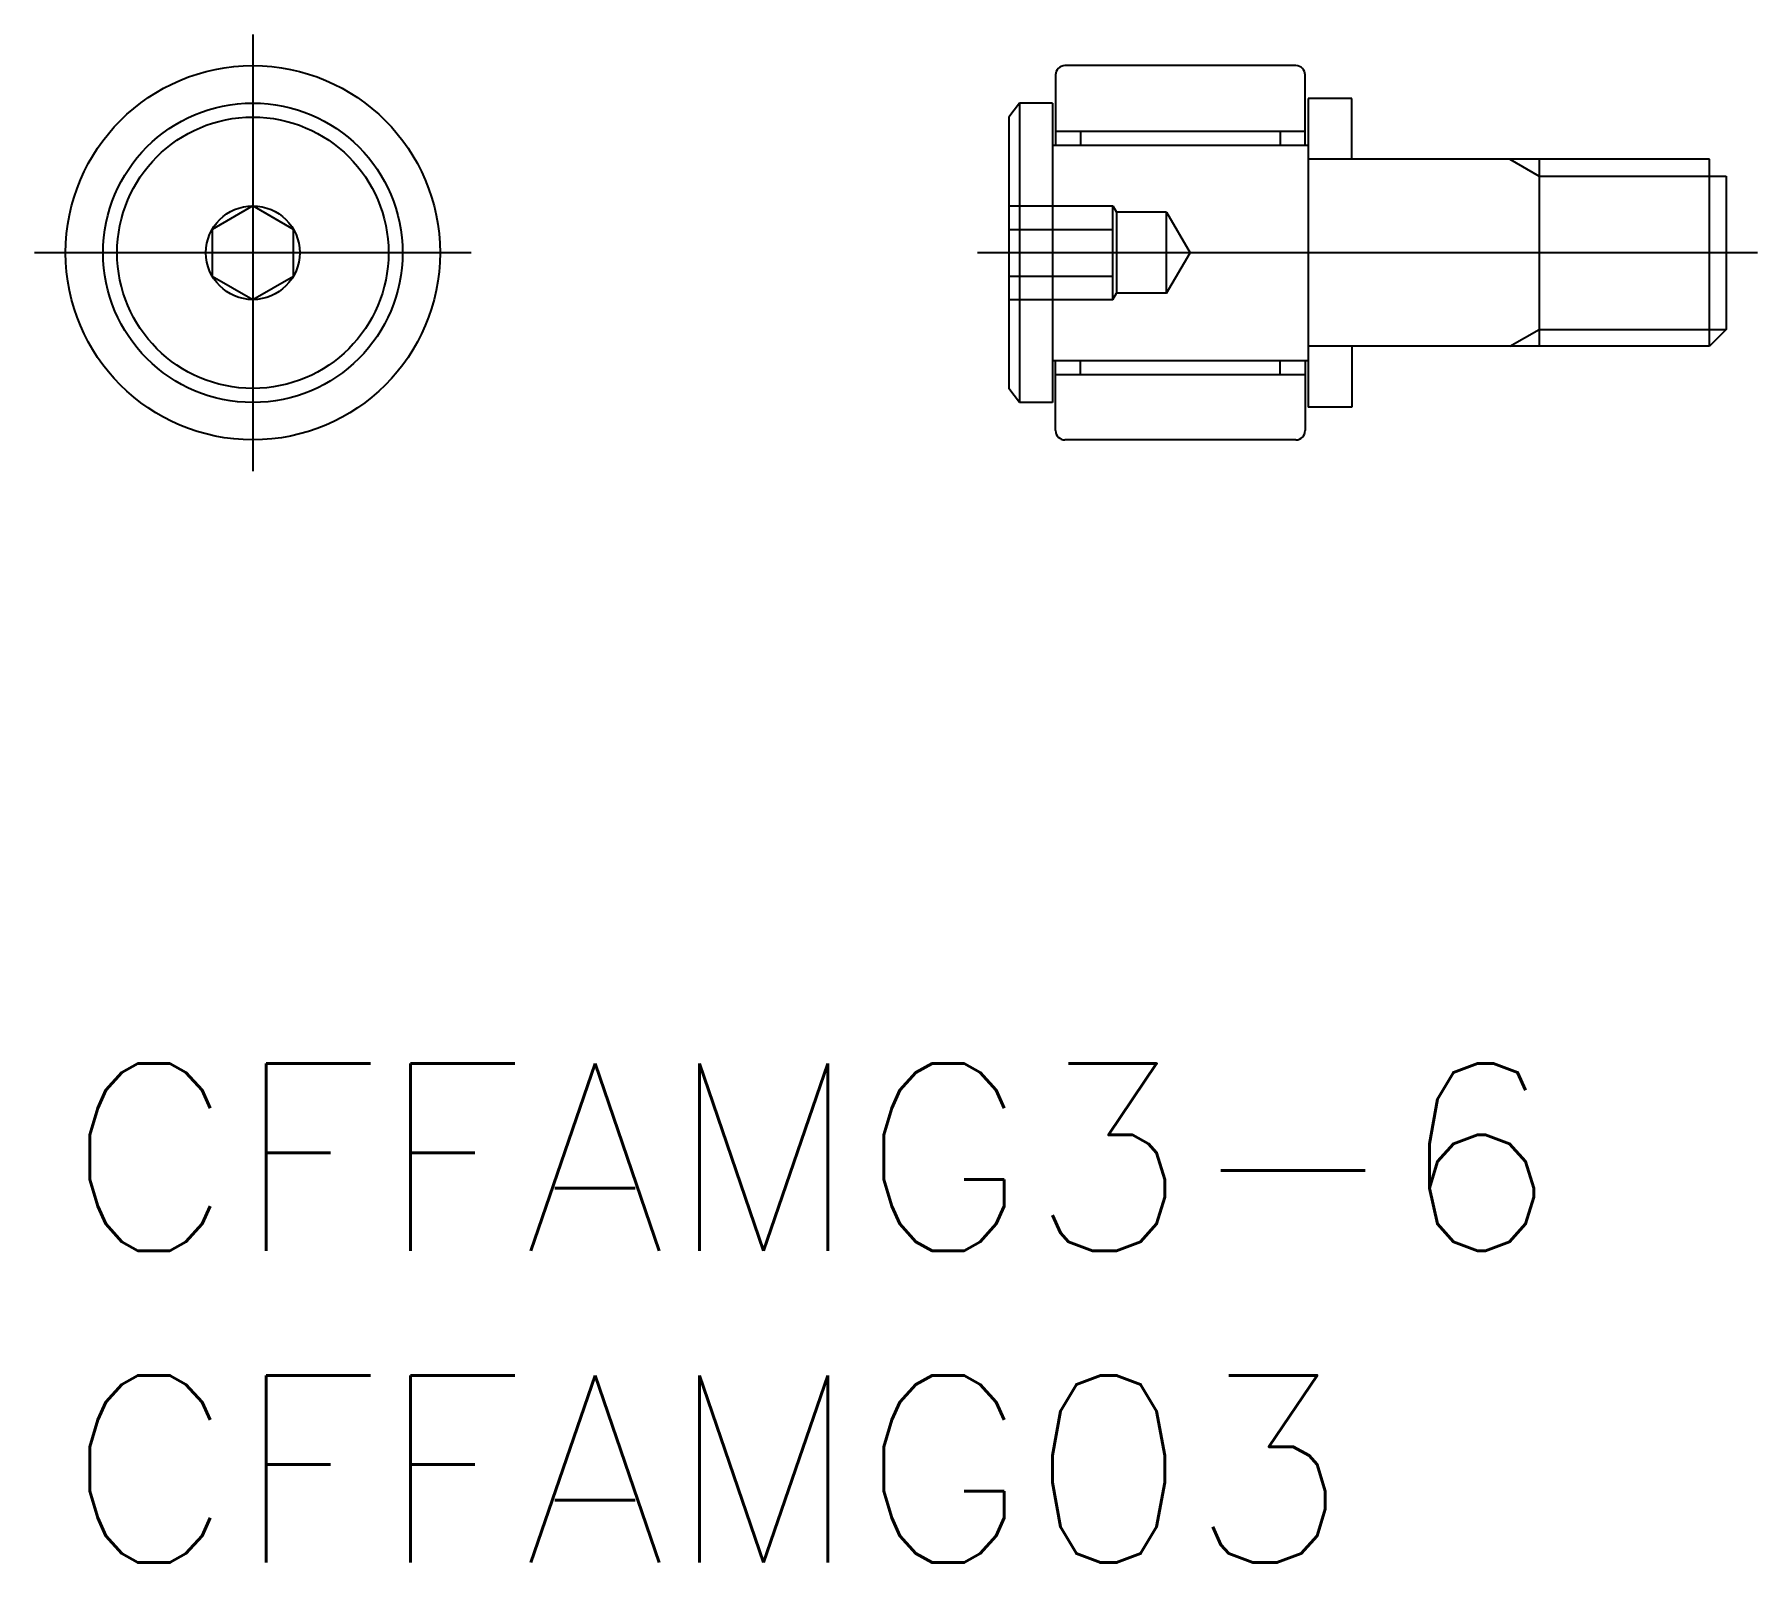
# Model space of a CAD drawing. Extents: x -0.5 to 27.1, y -8 to 16.5.
import ezdxf

# ---------------------------------------------------------------- set-up
doc = ezdxf.new("R2010")
doc.units = 0
doc.header["$LTSCALE"] = 0.5
doc.linetypes.add('CENTER', pattern=[50.8, 31.75, -6.35, 6.35, -6.35])
doc.linetypes.add('DASHED', pattern=[19.05, 12.7, -6.35])
for name, color, linetype in [('MSM_CENTER', 1, 'CENTER'), ('MSM_CONTINUOUS', 7, 'CONTINUOUS'), ('MSM_DASHED', 4, 'DASHED'), ('MSM_NARROW', 5, 'CONTINUOUS'), ('MSM_PART_NUMBER', 7, 'CONTINUOUS')]:
    doc.layers.add(name, color=color, linetype=linetype)
doc.styles.get("Standard").update_dxf_attribs({"font": 'txt.shx', "height": 3, "bigfont": 'bigfont.shx'})

# ---------------------------------------------------------------- blocks, each defined once
blk = doc.blocks.new('*U6')
at = {"layer": 'MSM_PART_NUMBER'}
blk.add_text('CFFAMG3-6', height=3, dxfattribs=at).set_placement((0, -3))
blk = doc.blocks.new('*U7')
at = {"layer": 'MSM_PART_NUMBER'}
blk.add_text('CFFAMG03', height=3, dxfattribs=at).set_placement((0, -8))

msp = doc.modelspace()

# ---------------------------------------------------------------- linework, layer by layer
at = {"layer": 'MSM_CENTER'}
for p, q in [((3, 16.5), (3, 9.5)), ((6.5, 13), (-0.5, 13)), ((27.116, 13), (14.616, 13))]:
    msp.add_line(p, q, dxfattribs=at)
at = {"layer": 'MSM_CONTINUOUS'}
for p, q in [((15.866, 15.85), (15.866, 14.725)), ((19.716, 16), (16.016, 16)), ((19.866, 14.725), (19.866, 15.85)), ((20.616, 15.475), (19.916, 15.475)), ((19.916, 15.475), (19.916, 10.525)), ((20.616, 14.5), (20.616, 15.475)), ((15.289, 15.4), (15.116, 15.175)), ((15.816, 15.4), (15.289, 15.4)), ((15.289, 15.4), (15.289, 10.6)), ((15.816, 15.4), (15.816, 10.6)), ((15.116, 15.175), (15.116, 10.825)), ((15.866, 14.95), (19.866, 14.95)), ((16.266, 14.95), (16.266, 14.725)), ((19.466, 14.95), (19.466, 14.725)), ((15.816, 14.725), (19.916, 14.725)), ((26.346, 14.5), (19.916, 14.5)), ((23.616, 14.5), (23.616, 11.5)), ((26.346, 11.5), (26.346, 14.5)), ((26.616, 14.229), (26.616, 11.771)), ((3, 13.751), (2.35, 13.375)), ((3.65, 13.375), (3, 13.751)), ((2.35, 13.375), (2.35, 12.625)), ((3.65, 12.625), (3.65, 13.375)), ((2.35, 12.625), (3, 12.249)), ((3, 12.249), (3.65, 12.625)), ((26.616, 11.771), (26.346, 11.5)), ((26.346, 11.5), (19.916, 11.5)), ((20.616, 11.5), (20.616, 10.525)), ((15.816, 11.275), (19.916, 11.275)), ((15.866, 10.15), (15.866, 11.275)), ((15.866, 11.05), (19.866, 11.05)), ((16.266, 11.05), (16.266, 11.275)), ((19.466, 11.05), (19.466, 11.275)), ((19.866, 11.275), (19.866, 10.15)), ((15.289, 10.6), (15.116, 10.825)), ((15.816, 10.6), (15.289, 10.6)), ((20.616, 10.525), (19.916, 10.525)), ((19.716, 10), (16.016, 10))]:
    msp.add_line(p, q, dxfattribs=at)
for radius in [3, 2.4, 2.175, 0.751]:
    msp.add_circle((3, 13), radius, dxfattribs=at)
for centre, start, end in [((16.016, 15.85), 90, 180), ((19.716, 15.85), 0, 90), ((16.016, 10.15), 180, 270), ((19.716, 10.15), 270, 0)]:
    msp.add_arc(centre, 0.15, start, end, dxfattribs=at)
at = {"layer": 'MSM_DASHED'}
for p, q in [((15.116, 13.751), (16.783, 13.751)), ((16.783, 12.249), (16.783, 13.751)), ((16.783, 13.751), (16.841, 13.65)), ((17.646, 13.65), (16.841, 13.65)), ((16.841, 13.65), (16.841, 12.35)), ((17.646, 12.35), (17.646, 13.65)), ((17.646, 13.65), (18.022, 13)), ((15.116, 13.375), (16.783, 13.375)), ((17.646, 12.35), (18.022, 13)), ((15.116, 12.625), (16.783, 12.625)), ((15.116, 12.249), (16.783, 12.249)), ((16.783, 12.249), (16.841, 12.35)), ((17.646, 12.35), (16.841, 12.35))]:
    msp.add_line(p, q, dxfattribs=at)
at = {"layer": 'MSM_NARROW'}
for p, q in [((23.148, 14.5), (23.616, 14.229)), ((23.616, 14.229), (26.616, 14.229)), ((23.148, 11.5), (23.616, 11.771)), ((23.616, 11.771), (26.616, 11.771))]:
    msp.add_line(p, q, dxfattribs=at)

# ---------------------------------------------------------------- block references
at = {"layer": 'MSM_CONTINUOUS'}
for name in ['*U6', '*U7']:
    msp.add_blockref(name, (0, 0), dxfattribs=at)

doc.saveas('drawing.dxf')
